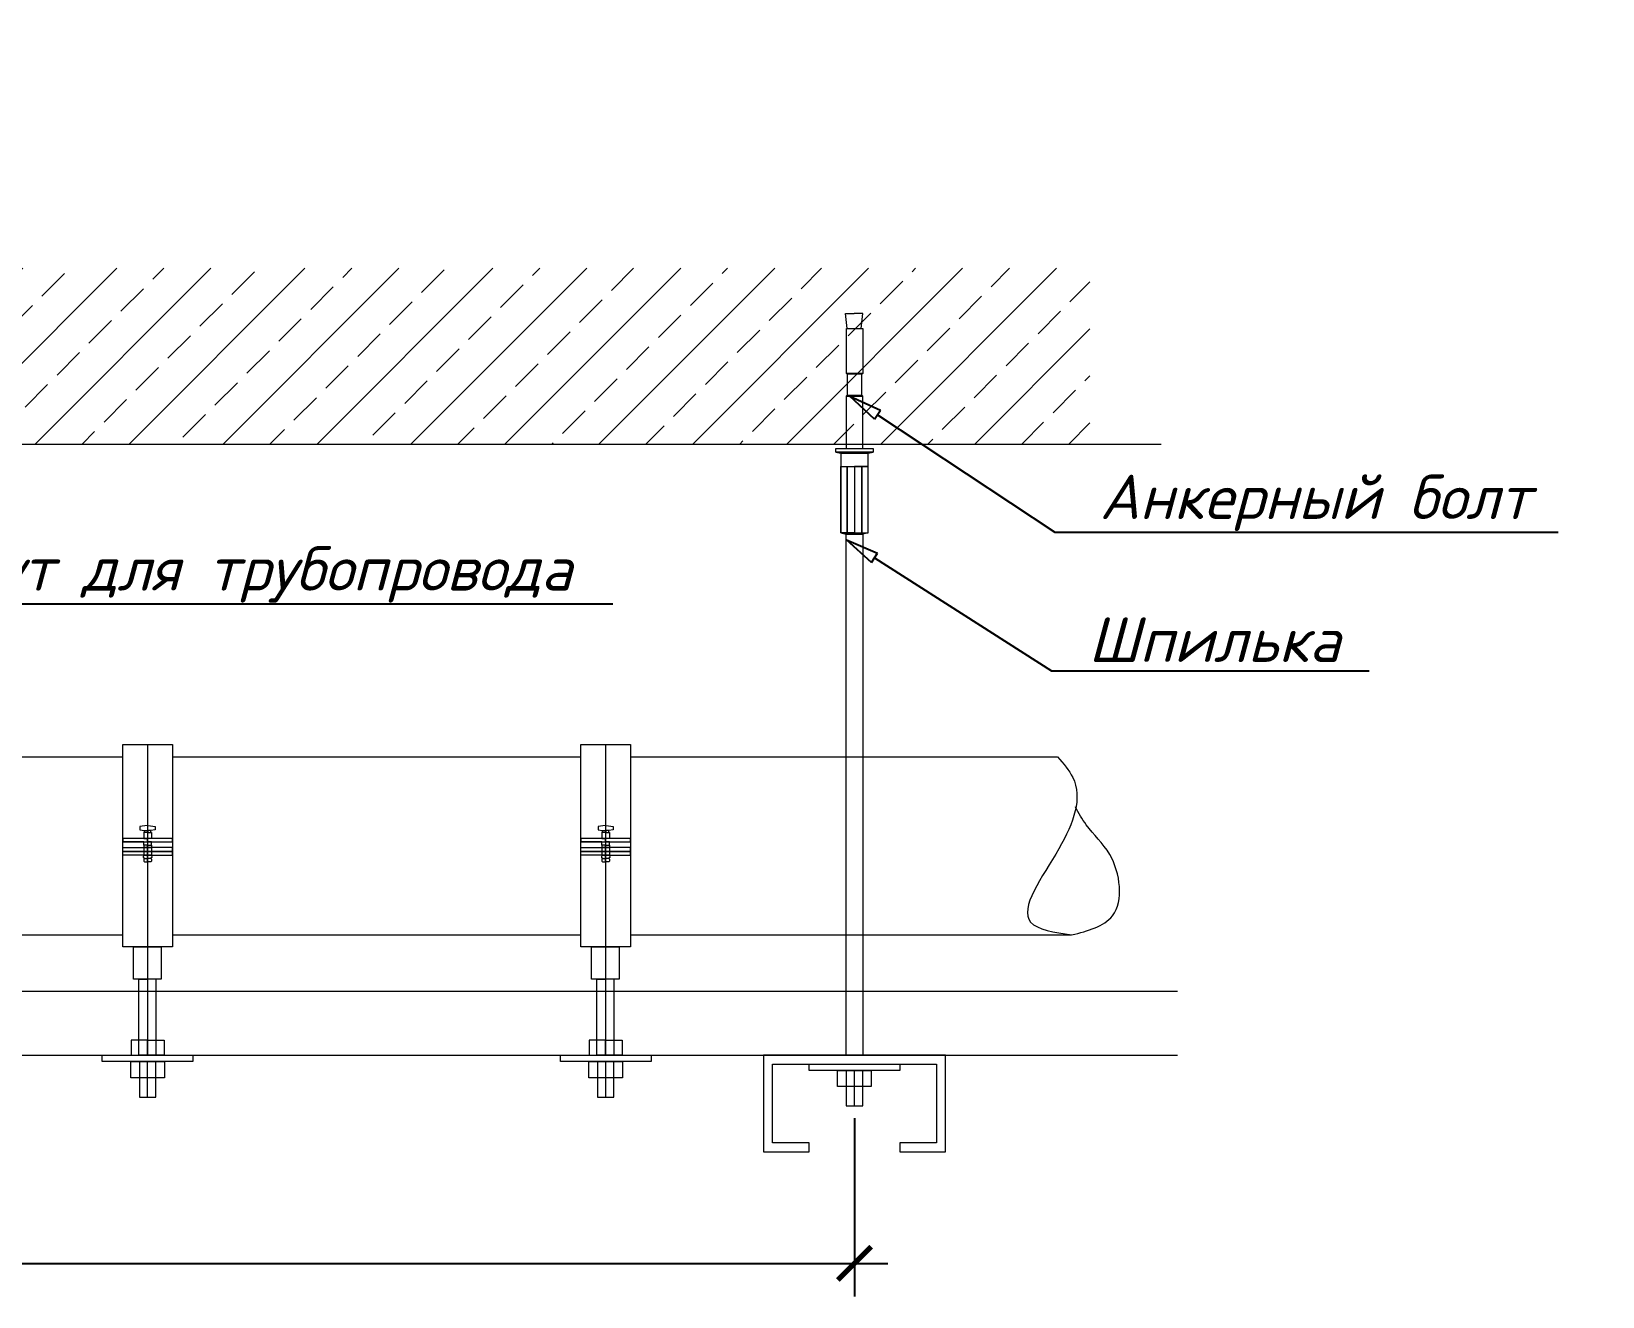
# Model space of a CAD drawing. Header units: millimetres. Extents: x -3689 to 3021565, y -698052 to -604547.
# Drawn here: x 2729574 to 2736668, y -695867 to -690155 of the extents above; entities that cross this region are included whole.
import ezdxf
from ezdxf import colors
from ezdxf.entities.mleader import LeaderData, LeaderLine
from ezdxf.math import Vec2, Vec3

# ---------------------------------------------------------------- set-up
doc = ezdxf.new("R2010")
doc.units = ezdxf.units.MM
doc.header["$PDMODE"] = 35
doc.layers.get('0').update_dxf_attribs({"lineweight": 0})
doc.layers.get('Defpoints').update_dxf_attribs({"color": 4})
doc.layers.add('ВК-текст К1', color=7, linetype='Continuous', lineweight=25)
doc.layers.add('Размеры', color=82, linetype='Continuous', lineweight=9)
doc.styles.add('SPDS', font='isocpeui.ttf')
doc.dimstyles.new('м 100', dxfattribs={"dimscale": 100, "dimtxt": 2, "dimasz": 1.5, "dimexe": 1.5, "dimexo": 0.625, "dimtad": 1, "dimdec": 0, "dimrnd": 5, "dimtxsty": 'SPDS', "dimblk": 'ARCHTICK', "dimcen": 2.5, "dimdle": 1.5, "dimclrd": 256, "dimclre": 256, "dimclrt": 256, "dimadec": 0, "dimazin": 0, "dimtfac": 1, "dimtdec": 0, "dimtmove": 1, "dimatfit": 3, "dimldrblk": 'OPEN30', "dimfxl": 1, "dimarcsym": 0})

# ---------------------------------------------------------------- blocks, each defined once
blk = doc.blocks.new('_ClosedBlank')
at = {"color": 0, "linetype": 'ByBlock', "lineweight": -2}
for p, q in [((-1, 0.167), (0, 0)), ((-1, 0.167), (-1, -0.167)), ((0, 0), (-1, -0.167))]:
    blk.add_line(p, q, dxfattribs=at)
blk = doc.blocks.new('_ARCHTICK')
at = {"color": 0, "linetype": 'ByBlock', "const_width": 0.15}
blk.add_lwpolyline([(-0.5, -0.5), (0.5, 0.5)], dxfattribs=at)
blk = doc.blocks.new('*D519')
at = {"layer": 'Defpoints', "color": 0, "transparency": 16777216}
for p in [(2725129.5, -695006.4), (2733289.8, -694999), (2733289.8, -695717.2)]:
    blk.add_point(p, dxfattribs=at)
at = {"layer": 'Размеры', "lineweight": -2, "transparency": 16777216}
for p, q in [((2725129.5, -695068.9), (2725129.5, -695867.2)), ((2733289.8, -695061.5), (2733289.8, -695867.2)), ((2724979.5, -695717.2), (2733439.8, -695717.2))]:
    blk.add_line(p, q, dxfattribs=at)
at = {"layer": 'Размеры', "lineweight": -2, "transparency": 16777216, "xscale": 150, "yscale": 150, "zscale": 150, "rotation": 180}
blk.add_blockref('_ARCHTICK', (2725129.5, -695717.2), dxfattribs=at)
at = {"layer": 'Размеры', "lineweight": -2, "transparency": 16777216, "xscale": 150, "yscale": 150, "zscale": 150}
blk.add_blockref('_ARCHTICK', (2733289.8, -695717.2), dxfattribs=at)
at = {"layer": 'Размеры', "transparency": 16777216, "insert": (2729209.7, -695554.7), "char_height": 200, "attachment_point": 5, "style": 'SPDS'}
blk.add_mtext('1500', dxfattribs=at)
blk = doc.blocks.new('_OPEN30')
at = {"color": 0, "linetype": 'ByBlock'}
for p, q in [((-1, 0.268), (0, 0)), ((0, 0), (-1, -0.268)), ((0, 0), (-1, 0))]:
    blk.add_line(p, q, dxfattribs=at)
blk = doc.blocks.new('_None')

msp = doc.modelspace()

# ---------------------------------------------------------------- hatches: boundary and pattern name
h = msp.add_hatch()
h.set_pattern_fill('JIS_STN_2.5', color=256, scale=120)
h.set_pattern_definition([(45, (2634128.07, -390369.5), (-212.13203, 212.13203), []), (45, (2634339.87, -390369.5), (-212.13203, 212.13203), [144, -60])])
h.paths.add_polyline_path([(2724432.1628, -691224.7703), (2734352.9409, -691224.7703), (2734352.9409, -692018.3653), (2724432.1628, -692018.3653)])

# ---------------------------------------------------------------- linework, layer by layer
for p, q in [((2724314.1671, -692018.3653), (2734674.7929, -692018.3653)), ((2732278.3111, -693430.8533), (2734207.2221, -693430.8534)), ((2728141.9807, -694234.2335), (2729986.2693, -694234.2337)), ((2730210.1466, -694234.2337), (2732054.4353, -694234.2338)), ((2732278.3126, -694234.2338), (2734270.3531, -694234.234)), ((2724140.1112, -694487.5955), (2734749.036, -694487.5955)), ((2724140.1112, -694777.8066), (2734749.036, -694777.8066)), ((2730098.3908, -694966.4186), (2730098.245, -694806.2766)), ((2732166.5567, -694966.4147), (2732166.411, -694806.2727)), ((2733289.852, -695006.4186), (2733289.7062, -694846.2766))]:
    msp.add_line(p, q)
for points in [[(2733256.1238, -691496.6446), (2733249.0068, -691429.0296), (2733288.1518, -691429.0296)], [(2733320.1798, -691496.6451), (2733327.2978, -691429.0302), (2733288.1528, -691429.0296)], [(2733256.1238, -691703.0506), (2733253.7123, -691699.4916), (2733327.2978, -691699.4916), (2733323.7398, -691703.0506), (2733256.1238, -691703.0506)], [(2733252.5648, -691802.6946), (2733327.2978, -691802.6946), (2733323.7398, -691799.1366), (2733256.1238, -691799.1366), (2733252.5648, -691802.6946)], [(2733206.3018, -692055.3636), (2733227.6538, -692058.9226), (2733352.2088, -692058.9226), (2733373.5618, -692055.3636), (2733206.3018, -692055.3636)], [(2733227.6538, -692418.3536), (2733252.5648, -692425.4706), (2733288.1518, -692425.4706)], [(2733352.2088, -692418.3536), (2733327.2978, -692425.4706), (2733291.7108, -692425.4706)], [(2733085.3048, -695213.3819), (2733085.3048, -695173.3819), (2732919.252, -695173.3819), (2732919.252, -694817.8066), (2733660.4424, -694817.8066), (2733660.4424, -695173.3819), (2733494.3896, -695173.3819), (2733494.3896, -695213.3819), (2733700.4424, -695213.3819), (2733700.4424, -694777.8066), (2732879.252, -694777.8066), (2732879.252, -695213.3819), (2733085.3048, -695213.3819)]]:
    msp.add_lwpolyline(points)
for points in [[(2733327.2978, -691699.4916), (2733253.7123, -691699.4916), (2733253.7123, -691496.6446), (2733327.2978, -691496.6446)], [(2733256.1238, -691799.1366), (2733323.7398, -691799.1366), (2733323.7398, -691703.0506), (2733256.1238, -691703.0506)], [(2733252.5648, -692037.5706), (2733327.2978, -692037.5706), (2733327.2978, -691802.6946), (2733252.5648, -691802.6946)], [(2733373.5618, -692055.3636), (2733206.3018, -692055.3636), (2733206.3018, -692037.5706), (2733373.5618, -692037.5706)], [(2733227.6538, -692418.3536), (2733352.2088, -692418.3536), (2733352.2088, -692058.9226), (2733227.6538, -692058.9226)], [(2733227.6538, -692119.4206), (2733352.2088, -692119.4206), (2733352.2088, -692058.9226), (2733227.6538, -692058.9226)], [(2733227.6538, -692119.4206), (2733256.1238, -692119.4206), (2733256.1238, -692418.3536), (2733227.6538, -692418.3536)], [(2733256.1238, -692119.4206), (2733289.9313, -692119.4206), (2733289.9313, -692418.3536), (2733256.1238, -692418.3536)], [(2733323.7388, -692119.4206), (2733289.9313, -692119.4206), (2733289.9313, -692418.3536), (2733323.7388, -692418.3536)], [(2733352.2088, -692119.4206), (2733323.7388, -692119.4206), (2733323.7388, -692418.3536), (2733352.2088, -692418.3536)], [(2733252.5648, -692425.4706), (2733327.1927, -692425.4706), (2733327.1611, -694777.8066), (2733252.5332, -694777.8066)], [(2730034.1511, -694288.1205), (2730158.7071, -694288.1205), (2730158.7071, -694434.0285), (2730034.1511, -694434.0285)], [(2732102.317, -694288.1166), (2732226.873, -694288.1166), (2732226.873, -694434.0246), (2732102.317, -694434.0246)], [(2730059.0621, -694434.0285), (2730098.2083, -694434.0285), (2730098.2081, -694777.8066), (2730059.0621, -694777.8066)], [(2730137.3541, -694434.0285), (2730098.2083, -694434.0285), (2730098.2081, -694777.8066), (2730137.3541, -694777.8066)], [(2732127.228, -694434.0246), (2732166.3743, -694434.0246), (2732166.374, -694777.8027), (2732127.228, -694777.8027)], [(2732205.52, -694434.0246), (2732166.3743, -694434.0246), (2732166.374, -694777.8027), (2732205.52, -694777.8027)], [(2730098.0301, -694710.1916), (2730023.4751, -694710.1916), (2730023.4751, -694777.8066), (2730098.0301, -694777.8066)], [(2730098.386, -694710.1916), (2730172.9411, -694710.1916), (2730172.9411, -694777.8066), (2730098.386, -694777.8066)], [(2732166.1961, -694710.1877), (2732091.641, -694710.1877), (2732091.641, -694777.8027), (2732166.1961, -694777.8027)], [(2732166.5519, -694710.1877), (2732241.107, -694710.1877), (2732241.107, -694777.8027), (2732166.5519, -694777.8027)], [(2729893.7595, -694777.8066), (2730303.0125, -694777.8066), (2730303.0125, -694806.2766), (2729893.7595, -694806.2766)], [(2731961.9254, -694777.8027), (2732371.1784, -694777.8027), (2732371.1784, -694806.2727), (2731961.9254, -694806.2727)], [(2730022.1421, -694806.2766), (2730174.3479, -694806.2766), (2730174.3479, -694879.1696), (2730022.1421, -694879.1696)], [(2730061.0195, -694966.4186), (2730135.7621, -694966.4186), (2730135.7621, -694806.2766), (2730061.0195, -694806.2766)], [(2732090.308, -694806.2727), (2732242.5139, -694806.2727), (2732242.5139, -694879.1657), (2732090.308, -694879.1657)], [(2732129.1854, -694966.4147), (2732203.9281, -694966.4147), (2732203.9281, -694806.2727), (2732129.1854, -694806.2727)], [(2733085.2207, -694817.8066), (2733494.4737, -694817.8066), (2733494.4737, -694846.2766), (2733085.2207, -694846.2766)], [(2733213.6033, -694846.2766), (2733365.8091, -694846.2766), (2733365.8091, -694919.1696), (2733213.6033, -694919.1696)], [(2733252.4807, -695006.4186), (2733327.2233, -695006.4186), (2733327.2233, -694846.2766), (2733252.4807, -694846.2766)]]:
    msp.add_lwpolyline(points, close=True)
for points in [[(2734207.2221, -693430.8534), (2734275.1453, -693523.2702), (2734212.4353, -693845.7111), (2734085.1099, -694176.3659), (2734270.3531, -694234.234)], [(2734270.3531, -694234.234), (2734454.5792, -694147.9542), (2734442.3591, -693871.15), (2734335.9217, -693736.7984), (2734287.2542, -693656.078)]]:
    msp.add_spline(points, degree=3)

# ---------------------------------------------------------------- dimensions: what is measured, and where the dimension line sits
at = {"layer": 'Размеры'}
dim = msp.add_linear_dim(base=(2733289.8452, -695717.1545), p1=(2725129.4805, -695006.4186), p2=(2733289.8452, -694998.99), text='1500', dimstyle='м 100', dxfattribs=at)
dim.commit()
dim.dimension.update_dxf_attribs({"geometry": '*D519', "text_midpoint": (2729209.6629, -695554.6545)})

# ---------------------------------------------------------------- leaders
ml = msp.add_multileader_mtext('Standard')
ml.set_content('\\A1;\\pxt7;П-образный оцинк. перфорированный профиль\\Pt=1.5 мм', color=256, style='SPDS')
ml.set_leader_properties(color=256, linetype='ByLayer', lineweight=-1)
ml.build(insert=Vec2(0, 0))
ml.multileader.update_dxf_attribs({"text_left_attachment_type": 6, "text_right_attachment_type": 6, "dogleg_length": 50, "arrow_head_size": 125, "scale": 50})
ctx = ml.context
ctx.base_point, ctx.scale, ctx.char_height, ctx.arrow_head_size, ctx.landing_gap_size, ctx.plane_origin = Vec3(2845959.9505, -690275.8846), 50, 100, 125, 1, Vec3(2847795.3876, -685958.5988)
ctx.left_attachment, ctx.right_attachment, ctx.text_align_type = 6, 6, 2
notes = []
notes.append((ctx, [(1, (1, 1, 0), (2847714.602, -690275.8846), (-1, 0), 50, [(1, [(2848430.8595, -690807.4111)], 0, [])])]))
ctx.mtext.insert, ctx.mtext.width, ctx.mtext.defined_height, ctx.mtext.alignment, ctx.mtext.flow_direction = Vec3(2847663.602, -690155.8846), 2360.20744, 738.4865, 3, 5
ml = msp.add_multileader_mtext('Standard')
ml.set_content('\\A1;\\pxt7;П-образный оцинк. перфорированный профиль\\Pt=1.5 мм', color=256, style='SPDS')
ml.set_leader_properties(color=256, linetype='ByLayer', lineweight=-1)
ml.build(insert=Vec2(0, 0))
ml.multileader.update_dxf_attribs({"text_left_attachment_type": 6, "text_right_attachment_type": 6, "dogleg_length": 50, "arrow_head_size": 125, "scale": 50})
ctx = ml.context
ctx.base_point, ctx.scale, ctx.char_height, ctx.arrow_head_size, ctx.landing_gap_size, ctx.plane_origin = Vec3(2827171.7315, -690428.9785), 50, 100, 125, 1, Vec3(2828642.2174, -685958.5988)
ctx.left_attachment, ctx.right_attachment, ctx.text_align_type = 6, 6, 2
notes.append((ctx, [(1, (1, 1, 0), (2828926.383, -690428.9785), (-1, 0), 50, [(1, [(2829277.6893, -690807.4111)], 0, [])])]))
ctx.mtext.insert, ctx.mtext.width, ctx.mtext.defined_height, ctx.mtext.alignment, ctx.mtext.flow_direction = Vec3(2828875.383, -690308.9785), 2360.20744, 738.4865, 3, 5
ml = msp.add_multileader_mtext('Standard')
ml.set_content('\\A1;\\pxt7;Саморез для газобетона с дюбелем\\Pшаг 0,3...0,5 м', color=256, style='SPDS')
ml.set_leader_properties(color=256, linetype='ByLayer', lineweight=-1)
ml.build(insert=Vec2(0, 0))
ml.multileader.update_dxf_attribs({"text_left_attachment_type": 6, "text_right_attachment_type": 6, "dogleg_length": 50, "arrow_head_size": 125, "scale": 50})
ctx = ml.context
ctx.base_point, ctx.scale, ctx.char_height, ctx.arrow_head_size, ctx.landing_gap_size, ctx.plane_origin = Vec3(2775112.6593, -690501.1478), 50, 100, 125, 1, Vec3(2775390.0697, -685704.1748)
ctx.left_attachment, ctx.right_attachment, ctx.text_align_type = 6, 6, 2
notes.append((ctx, [(1, (1, 1, 0), (2776904.9624, -690501.1478), (-1, 0), 50, [(1, [(2776703.974, -691390.7262), (2779693.3983, -691344.1887)], 0, [])])]))
ctx.mtext.insert, ctx.mtext.width, ctx.mtext.defined_height, ctx.mtext.alignment, ctx.mtext.flow_direction = Vec3(2776853.9624, -690381.1478), 1977.214218, 738.4865, 3, 5
ml = msp.add_multileader_mtext('Standard')
ml.set_content('\\A1;\\pxt7;Болт М8', color=256, style='SPDS')
ml.set_leader_properties(color=256, linetype='ByLayer', lineweight=-1)
ml.build(insert=Vec2(0, 0))
ml.multileader.update_dxf_attribs({"text_left_attachment_type": 6, "text_right_attachment_type": 6, "dogleg_length": 50, "arrow_head_size": 125, "scale": 50})
ctx = ml.context
ctx.base_point, ctx.scale, ctx.char_height, ctx.arrow_head_size, ctx.landing_gap_size, ctx.plane_origin = Vec3(2780436.3646, -690762.6562), 50, 100, 125, 1, Vec3(2784415.4034, -686141.4166)
ctx.left_attachment, ctx.right_attachment, ctx.text_align_type = 6, 6, 2
notes.append((ctx, [(1, (1, 1, 0), (2781050.9404, -690762.6562), (-1, 0), 50, [(0, [(2781393.8736, -691061.023)], 0, [])])]))
ctx.mtext.insert, ctx.mtext.width, ctx.mtext.defined_height, ctx.mtext.alignment, ctx.mtext.flow_direction = Vec3(2780999.9404, -690642.6562), 1977.214218, 738.4865, 3, 5
ml = msp.add_multileader_mtext('Standard')
ml.set_content('\\A1;\\pxt7;Болт М8{\\L\\PШайба М8 х2\\PГайка М8}', color=256, style='SPDS')
ml.set_leader_properties(color=256, linetype='ByLayer', lineweight=-1)
ml.set_arrow_properties(name='NONE')
ml.build(insert=Vec2(0, 0))
ml.multileader.update_dxf_attribs({"text_left_attachment_type": 8, "text_right_attachment_type": 6, "dogleg_length": 50, "arrow_head_size": 125, "scale": 50})
ctx = ml.context
ctx.base_point, ctx.scale, ctx.char_height, ctx.arrow_head_size, ctx.landing_gap_size, ctx.plane_origin = Vec3(2798450.2031, -690944.9282), 50, 100, 125, 1, Vec3(2800427.043, -686419.6858)
ctx.left_attachment, ctx.right_attachment, ctx.text_align_type = 8, 6, 2
notes.append((ctx, [(1, (1, 1, 0), (2799371.597, -690944.9282), (-1, 0), 50, [(1, [(2799987.2305, -690944.9093)], 0, [])])]))
ctx.mtext.insert, ctx.mtext.width, ctx.mtext.defined_height, ctx.mtext.alignment, ctx.mtext.flow_direction = Vec3(2799320.597, -690824.9282), 2360.20744, 738.4865, 3, 5
ml = msp.add_multileader_mtext('Standard')
ml.set_content('\\A1;\\pxt7;Болт М8{\\L\\PШайба М8 х2\\PГайка М8}', color=256, style='SPDS')
ml.set_leader_properties(color=256, linetype='ByLayer', lineweight=-1)
ml.set_arrow_properties(name='NONE')
ml.build(insert=Vec2(0, 0))
ml.multileader.update_dxf_attribs({"text_left_attachment_type": 8, "text_right_attachment_type": 6, "dogleg_length": 50, "arrow_head_size": 125, "scale": 50})
ctx = ml.context
ctx.base_point, ctx.scale, ctx.char_height, ctx.arrow_head_size, ctx.landing_gap_size, ctx.plane_origin = Vec3(2823490.0734, -690944.9282), 50, 100, 125, 1, Vec3(2825466.9133, -686419.6858)
ctx.left_attachment, ctx.right_attachment, ctx.text_align_type = 8, 6, 2
notes.append((ctx, [(1, (1, 1, 0), (2824411.4673, -690944.9282), (-1, 0), 50, [(1, [(2825027.1008, -690944.9093)], 0, [])])]))
ctx.mtext.insert, ctx.mtext.width, ctx.mtext.defined_height, ctx.mtext.alignment, ctx.mtext.flow_direction = Vec3(2824360.4673, -690824.9282), 2360.20744, 738.4865, 3, 5
ml = msp.add_multileader_mtext('Standard')
ml.set_content('\\A1;\\pxt7;Болт М8{\\L\\PШайба М8 х2\\PГайка М8}', color=256, style='SPDS')
ml.set_leader_properties(color=256, linetype='ByLayer', lineweight=-1)
ml.set_arrow_properties(name='NONE')
ml.build(insert=Vec2(0, 0))
ml.multileader.update_dxf_attribs({"text_left_attachment_type": 8, "text_right_attachment_type": 6, "dogleg_length": 50, "arrow_head_size": 125, "scale": 50})
ctx = ml.context
ctx.base_point, ctx.scale, ctx.char_height, ctx.arrow_head_size, ctx.landing_gap_size, ctx.plane_origin = Vec3(2842643.2436, -691024.9282), 50, 100, 125, 1, Vec3(2844620.0835, -686499.6858)
ctx.left_attachment, ctx.right_attachment, ctx.text_align_type = 8, 6, 2
notes.append((ctx, [(1, (1, 1, 0), (2843564.6375, -691024.9282), (-1, 0), 50, [(1, [(2844180.271, -691024.9093)], 0, [])])]))
ctx.mtext.insert, ctx.mtext.width, ctx.mtext.defined_height, ctx.mtext.alignment, ctx.mtext.flow_direction = Vec3(2843513.6375, -690904.9282), 2360.20744, 738.4865, 3, 5
at = {"layer": 'ВК-текст К1'}
ml = msp.add_multileader_mtext('Standard', dxfattribs=at)
ml.set_content('Хомут для трубопровода', color=256, style='SPDS')
ml.set_leader_properties(color=256, linetype='ByLayer', lineweight=-1)
ml.set_arrow_properties(name='CLOSEDBLANK')
ml.build(insert=Vec2(0, 0))
ml.multileader.update_dxf_attribs({"text_left_attachment_type": 6, "text_right_attachment_type": 6, "dogleg_length": 150, "arrow_head_size": 150})
ctx = ml.context
ctx.base_point, ctx.char_height, ctx.arrow_head_size, ctx.landing_gap_size, ctx.plane_origin = Vec3(2728794.8548, -692739.7072), 200, 150, 50, Vec3(2711531.0377, -694745.4311)
ctx.left_attachment, ctx.right_attachment, ctx.text_align_type = 6, 6, 1
notes.append((ctx, [(0, (1, 1, 0), (2728644.8548, -692739.7072), (1, 0), 150, [(0, [(2728030.0417, -694069.7399)], 0, [])])]))
ctx.mtext.insert, ctx.mtext.rotation, ctx.mtext.alignment, ctx.mtext.line_spacing_factor, ctx.mtext.line_spacing_style, ctx.mtext.flow_direction = Vec3(2730487.1275, -692479.7072), 6.283185307, 2, 0.8, 2, 5
ctx.mtext.has_bg_fill, ctx.mtext.bg_color, ctx.mtext.bg_scale_factor, ctx.mtext.bg_transparency, ctx.mtext.use_window_bg_color = 1, -1027028792, 1.5, 0, 1
for ctx, leaders in notes:
    for number, flags, end, landing, length, lines in leaders:
        leader = LeaderData()
        leader.index, (leader.has_last_leader_line, leader.has_dogleg_vector, leader.attachment_direction) = number, flags
        leader.last_leader_point, leader.dogleg_vector, leader.dogleg_length = Vec3(end), Vec3(landing), length
        for number, points, colour, breaks in lines:
            line = LeaderLine()
            line.index, line.vertices, line.color, line.breaks = number, Vec3.list(points), colors.encode_raw_color(colour), breaks
            leader.lines.append(line)
        ctx.leaders.append(leader)

# ---------------------------------------------------------------- next in the draw order: linework, layer by layer
for p, q in [((2728141.9791, -693430.853), (2729986.2678, -693430.8531)), ((2730098.2063, -693374.8034), (2730098.2084, -694479.6871)), ((2730210.1451, -693430.8531), (2732054.4337, -693430.8533)), ((2732166.3723, -693374.7995), (2732166.3744, -694479.6832)), ((2730081.2552, -693799.2629), (2729986.2685, -693799.2629)), ((2730081.2552, -693814.8106), (2729986.2685, -693814.8106)), ((2732149.4211, -693799.259), (2732054.4345, -693799.259)), ((2732149.4211, -693814.8067), (2732054.4345, -693814.8067))]:
    msp.add_line(p, q)
for points in [[(2729986.2677, -693374.8034), (2730210.145, -693374.8034), (2730210.1467, -694288.1205), (2729986.2694, -694288.1205)], [(2732054.4336, -693374.7995), (2732278.311, -693374.7995), (2732278.3127, -694288.1166), (2732054.4354, -694288.1166)], [(2729986.2685, -693814.8106), (2730098.2072, -693814.8106), (2730098.2072, -693799.2629), (2729986.2685, -693799.2629)], [(2730081.2552, -693857.1599), (2729986.2685, -693857.1599), (2729986.2685, -693839.7222), (2730081.2552, -693839.7222)], [(2729986.2685, -693857.1599), (2730081.2552, -693857.1599), (2730081.2552, -693874.5973), (2729986.2685, -693874.5973)], [(2730098.2072, -693829.7577), (2730081.2552, -693829.7577), (2730081.2552, -693839.7222), (2730098.2072, -693839.7222)], [(2730098.2072, -693839.7222), (2730081.2552, -693839.7222), (2730081.2552, -693857.1599), (2730098.2072, -693857.1599)], [(2730098.2072, -693857.1599), (2730081.2552, -693857.1599), (2730081.2552, -693874.5976), (2730098.2072, -693874.5973)], [(2730098.2072, -693814.8106), (2730210.1459, -693814.8106), (2730210.1459, -693799.2629), (2730098.2072, -693799.2629)], [(2730098.2072, -693829.7577), (2730115.1592, -693829.7577), (2730115.1592, -693839.7222), (2730098.2072, -693839.7222)], [(2730098.2072, -693839.7222), (2730115.1592, -693839.7222), (2730115.1592, -693857.1599), (2730098.2072, -693857.1599)], [(2730098.2072, -693857.1599), (2730115.1592, -693857.1599), (2730115.1592, -693874.5976), (2730098.2072, -693874.5973)], [(2730115.1592, -693857.1599), (2730210.1459, -693857.1599), (2730210.1459, -693839.7222), (2730115.1592, -693839.7222)], [(2730210.1459, -693857.1599), (2730115.1592, -693857.1599), (2730115.1592, -693874.5973), (2730210.1459, -693874.5973)], [(2732054.4345, -693814.8067), (2732166.3732, -693814.8067), (2732166.3732, -693799.259), (2732054.4345, -693799.259)], [(2732149.4211, -693857.156), (2732054.4345, -693857.156), (2732054.4345, -693839.7183), (2732149.4211, -693839.7183)], [(2732054.4345, -693857.156), (2732149.4211, -693857.156), (2732149.4211, -693874.5934), (2732054.4345, -693874.5934)], [(2732166.3732, -693829.7538), (2732149.4211, -693829.7538), (2732149.4211, -693839.7183), (2732166.3732, -693839.7183)], [(2732166.3732, -693839.7183), (2732149.4211, -693839.7183), (2732149.4211, -693857.156), (2732166.3732, -693857.156)], [(2732166.3732, -693857.156), (2732149.4211, -693857.156), (2732149.4211, -693874.5937), (2732166.3732, -693874.5934)], [(2732166.3732, -693814.8067), (2732278.3118, -693814.8067), (2732278.3118, -693799.259), (2732166.3732, -693799.259)], [(2732166.3732, -693829.7538), (2732183.3252, -693829.7538), (2732183.3252, -693839.7183), (2732166.3732, -693839.7183)], [(2732166.3732, -693839.7183), (2732183.3252, -693839.7183), (2732183.3252, -693857.156), (2732166.3732, -693857.156)], [(2732166.3732, -693857.156), (2732183.3252, -693857.156), (2732183.3252, -693874.5937), (2732166.3732, -693874.5934)], [(2732183.3252, -693857.156), (2732278.3118, -693857.156), (2732278.3118, -693839.7183), (2732183.3252, -693839.7183)], [(2732278.3118, -693857.156), (2732183.3252, -693857.156), (2732183.3252, -693874.5934), (2732278.3118, -693874.5934)]]:
    msp.add_lwpolyline(points, close=True)
for points in [[(2730096.2023, -693740.0779), (2730063.8175, -693745.0598), (2730063.8175, -693760.0069), (2730083.7465, -693762.4975), (2730097.819, -693762.4975), (2730097.819, -693772.462), (2730081.2552, -693772.462), (2730083.7465, -693769.9707), (2730083.7465, -693762.4975)], [(2730081.2552, -693772.462), (2730081.2552, -693799.2629), (2730098.2072, -693799.2629), (2730098.2072, -693814.8106), (2730098.2072, -693829.7577), (2730081.2552, -693829.7577), (2730081.2552, -693814.8106), (2730098.2072, -693814.8106)], [(2730115.1592, -693772.462), (2730115.1592, -693799.2629), (2730098.2072, -693799.2629), (2730098.2072, -693814.8106), (2730098.2072, -693829.7577), (2730115.1592, -693829.7577), (2730115.1592, -693814.8106), (2730098.2072, -693814.8106)], [(2730100.2121, -693740.0779), (2730132.5969, -693745.0598), (2730132.5969, -693760.0069), (2730112.6679, -693762.4975), (2730098.5954, -693762.4975), (2730098.5954, -693772.462), (2730115.1592, -693772.462), (2730112.6679, -693769.9707), (2730112.6679, -693762.4975)], [(2732164.3682, -693740.074), (2732131.9834, -693745.0559), (2732131.9834, -693760.003), (2732151.9124, -693762.4936), (2732165.985, -693762.4936), (2732165.985, -693772.4581), (2732149.4211, -693772.4581), (2732151.9124, -693769.9668), (2732151.9124, -693762.4936)], [(2732149.4211, -693772.4581), (2732149.4211, -693799.259), (2732166.3732, -693799.259), (2732166.3732, -693814.8067), (2732166.3732, -693829.7538), (2732149.4211, -693829.7538), (2732149.4211, -693814.8067), (2732166.3732, -693814.8067)], [(2732183.3252, -693772.4581), (2732183.3252, -693799.259), (2732166.3732, -693799.259), (2732166.3732, -693814.8067), (2732166.3732, -693829.7538), (2732183.3252, -693829.7538), (2732183.3252, -693814.8067), (2732166.3732, -693814.8067)], [(2732168.3781, -693740.074), (2732200.7629, -693745.0559), (2732200.7629, -693760.003), (2732180.8339, -693762.4936), (2732166.7614, -693762.4936), (2732166.7614, -693772.4581), (2732183.3252, -693772.4581), (2732180.8339, -693769.9668), (2732180.8339, -693762.4936)], [(2730081.2552, -693874.5973), (2730081.2552, -693877.0882), (2730078.7642, -693879.5792), (2730078.7646, -693884.5621), (2730081.2552, -693887.0527), (2730083.7465, -693887.0527), (2730083.7465, -693889.544), (2730098.6929, -693889.544), (2730098.6929, -693874.5976), (2730081.2552, -693874.5973)], [(2730083.7465, -693889.544), (2730081.2552, -693892.0353), (2730081.2552, -693901.9998), (2730083.7465, -693904.4904), (2730098.6929, -693904.4904), (2730098.6929, -693889.544)], [(2730115.1592, -693874.5973), (2730115.1592, -693877.0882), (2730117.6502, -693879.5792), (2730117.6498, -693884.5621), (2730115.1592, -693887.0527), (2730112.6679, -693887.0527), (2730112.6679, -693889.544), (2730097.7215, -693889.544), (2730097.7215, -693874.5976), (2730115.1592, -693874.5973)], [(2730112.6679, -693889.544), (2730115.1592, -693892.0353), (2730115.1592, -693901.9998), (2730112.6679, -693904.4904), (2730097.7215, -693904.4904), (2730097.7215, -693889.544)], [(2732149.4211, -693874.5934), (2732149.4211, -693877.0843), (2732146.9302, -693879.5753), (2732146.9305, -693884.5582), (2732149.4211, -693887.0488), (2732151.9124, -693887.0488), (2732151.9124, -693889.5401), (2732166.8588, -693889.5401), (2732166.8588, -693874.5937), (2732149.4211, -693874.5934)], [(2732151.9124, -693889.5401), (2732149.4211, -693892.0314), (2732149.4211, -693901.9959), (2732151.9124, -693904.4865), (2732166.8588, -693904.4865), (2732166.8588, -693889.5401)], [(2732183.3252, -693874.5934), (2732183.3252, -693877.0843), (2732185.8162, -693879.5753), (2732185.8158, -693884.5582), (2732183.3252, -693887.0488), (2732180.8339, -693887.0488), (2732180.8339, -693889.5401), (2732165.8875, -693889.5401), (2732165.8875, -693874.5937), (2732183.3252, -693874.5934)], [(2732180.8339, -693889.5401), (2732183.3252, -693892.0314), (2732183.3252, -693901.9959), (2732180.8339, -693904.4865), (2732165.8875, -693904.4865), (2732165.8875, -693889.5401)]]:
    msp.add_lwpolyline(points)

# ---------------------------------------------------------------- next in the draw order: leaders
ml = msp.add_multileader_mtext('Standard', dxfattribs=at)
ml.set_content('Анкерный болт', color=256, style='SPDS')
ml.set_leader_properties(color=256, linetype='ByLayer', lineweight=-1)
ml.set_arrow_properties(name='CLOSEDBLANK')
ml.build(insert=Vec2(0, 0))
ml.multileader.update_dxf_attribs({"text_left_attachment_type": 6, "text_right_attachment_type": 6, "dogleg_length": 150, "arrow_head_size": 150})
ctx = ml.context
ctx.base_point, ctx.char_height, ctx.arrow_head_size, ctx.landing_gap_size, ctx.plane_origin = Vec3(2734344.0655, -692416.4081), 200, 150, 50, Vec3(2716999.2103, -690303.4278)
ctx.left_attachment, ctx.right_attachment, ctx.text_align_type = 6, 6, 1
notes = []
notes.append((ctx, [(0, (1, 1, 0), (2734194.0655, -692416.4081), (1, 0), 150, [(0, [(2733268.5793, -691802.6946)], 0, [])])]))
ctx.mtext.insert, ctx.mtext.rotation, ctx.mtext.alignment, ctx.mtext.line_spacing_factor, ctx.mtext.line_spacing_style, ctx.mtext.flow_direction = Vec3(2735369.5201, -692156.4081), 6.283185307, 2, 0.8, 2, 5
ctx.mtext.has_bg_fill, ctx.mtext.bg_color, ctx.mtext.bg_scale_factor, ctx.mtext.bg_transparency, ctx.mtext.use_window_bg_color = 1, -1027028792, 1.5, 0, 1
for ctx, leaders in notes:
    for number, flags, end, landing, length, lines in leaders:
        leader = LeaderData()
        leader.index, (leader.has_last_leader_line, leader.has_dogleg_vector, leader.attachment_direction) = number, flags
        leader.last_leader_point, leader.dogleg_vector, leader.dogleg_length = Vec3(end), Vec3(landing), length
        for number, points, colour, breaks in lines:
            line = LeaderLine()
            line.index, line.vertices, line.color, line.breaks = number, Vec3.list(points), colors.encode_raw_color(colour), breaks
            leader.lines.append(line)
        ctx.leaders.append(leader)

# ---------------------------------------------------------------- next in the draw order: leaders
ml = msp.add_multileader_mtext('Standard')
ml.set_content('\\A1;\\pxt7;Шайба М8', color=256, style='SPDS')
ml.set_leader_properties(color=256, linetype='ByLayer', lineweight=-1)
ml.build(insert=Vec2(0, 0))
ml.multileader.update_dxf_attribs({"text_left_attachment_type": 6, "text_right_attachment_type": 6, "dogleg_length": 50, "arrow_head_size": 125, "scale": 50})
ctx = ml.context
ctx.base_point, ctx.scale, ctx.char_height, ctx.arrow_head_size, ctx.landing_gap_size, ctx.plane_origin = Vec3(2780271.7873, -691956.8145), 50, 100, 125, 1, Vec3(2782444.4574, -687608.7036)
ctx.left_attachment, ctx.right_attachment, ctx.text_align_type = 6, 6, 2
notes = []
notes.append((ctx, [(1, (1, 1, 0), (2780979.1661, -691956.8145), (-1, 0), 50, [(1, [(2781295.6065, -691114.2998), (2781295.6065, -691609.2637)], 0, [])])]))
ctx.mtext.insert, ctx.mtext.width, ctx.mtext.defined_height, ctx.mtext.alignment, ctx.mtext.flow_direction = Vec3(2780928.1661, -691836.8145), 1977.214218, 738.4865, 3, 5
ml = msp.add_multileader_mtext('Standard', dxfattribs=at)
ml.set_content('Шпилька', color=256, style='SPDS')
ml.set_leader_properties(color=256, linetype='ByLayer', lineweight=-1)
ml.set_arrow_properties(name='CLOSEDBLANK')
ml.build(insert=Vec2(0, 0))
ml.multileader.update_dxf_attribs({"text_left_attachment_type": 6, "text_right_attachment_type": 6, "dogleg_length": 150, "arrow_head_size": 150})
ctx = ml.context
ctx.base_point, ctx.char_height, ctx.arrow_head_size, ctx.landing_gap_size, ctx.plane_origin = Vec3(2734329.8305, -693042.0172), 200, 150, 50, Vec3(2716984.9753, -690951.1148)
ctx.left_attachment, ctx.right_attachment, ctx.text_align_type = 6, 6, 1
notes.append((ctx, [(0, (1, 1, 0), (2734179.8305, -693042.0172), (1, 0), 150, [(0, [(2733254.3443, -692450.3816)], 0, [])])]))
ctx.mtext.insert, ctx.mtext.rotation, ctx.mtext.alignment, ctx.mtext.line_spacing_factor, ctx.mtext.line_spacing_style, ctx.mtext.flow_direction = Vec3(2734914.1487, -692802.0172), 6.283185307, 2, 0.8, 2, 5
ctx.mtext.has_bg_fill, ctx.mtext.bg_color, ctx.mtext.bg_scale_factor, ctx.mtext.bg_transparency, ctx.mtext.use_window_bg_color = 1, -1027028792, 1.5, 0, 1
for ctx, leaders in notes:
    for number, flags, end, landing, length, lines in leaders:
        leader = LeaderData()
        leader.index, (leader.has_last_leader_line, leader.has_dogleg_vector, leader.attachment_direction) = number, flags
        leader.last_leader_point, leader.dogleg_vector, leader.dogleg_length = Vec3(end), Vec3(landing), length
        for number, points, colour, breaks in lines:
            line = LeaderLine()
            line.index, line.vertices, line.color, line.breaks = number, Vec3.list(points), colors.encode_raw_color(colour), breaks
            leader.lines.append(line)
        ctx.leaders.append(leader)

# ---------------------------------------------------------------- next in the draw order: leaders
ml = msp.add_multileader_mtext('Standard')
ml.set_content('\\A1;\\pxt7;Коротыш (уголок) \\Pиз L-образного оцинк. перфорированного профиля t=1.5 мм\\PL=100-200 мм\\P(крепить к газобетону в 2х точках)', color=256, style='SPDS')
ml.set_leader_properties(color=256, linetype='ByLayer', lineweight=-1)
ml.build(insert=Vec2(0, 0))
ml.multileader.update_dxf_attribs({"text_left_attachment_type": 6, "text_right_attachment_type": 6, "dogleg_length": 50, "arrow_head_size": 125, "scale": 50})
ctx = ml.context
ctx.base_point, ctx.scale, ctx.char_height, ctx.arrow_head_size, ctx.landing_gap_size, ctx.plane_origin = Vec3(2840976.754, -691920.7097), 50, 100, 125, 1, Vec3(2841375.8236, -686679.6288)
ctx.left_attachment, ctx.right_attachment, ctx.text_align_type = 6, 6, 2
notes = []
notes.append((ctx, [(1, (1, 1, 0), (2843481.6328, -691920.7097), (-1, 0), 50, [(1, [(2843676.3008, -691157.4111)], 0, [])])]))
ctx.mtext.insert, ctx.mtext.width, ctx.mtext.defined_height, ctx.mtext.alignment, ctx.mtext.flow_direction = Vec3(2843430.6328, -691790.7097), 2509.464213, 738.4865, 3, 5
ml = msp.add_multileader_mtext('Standard')
ml.set_content('\\A1;\\pxt7;Коротыш \\Pиз П-образного оцинк. перфорированного профиля t=1.5 мм\\PL=100-200 мм\\P(крепить к газобетону в 2х точках по краям)', color=256, style='SPDS')
ml.set_leader_properties(color=256, linetype='ByLayer', lineweight=-1)
ml.build(insert=Vec2(0, 0))
ml.multileader.update_dxf_attribs({"text_left_attachment_type": 6, "text_right_attachment_type": 6, "dogleg_length": 50, "arrow_head_size": 125, "scale": 50})
ctx = ml.context
ctx.base_point, ctx.scale, ctx.char_height, ctx.arrow_head_size, ctx.landing_gap_size, ctx.plane_origin = Vec3(2796720.932, -691968.7796), 50, 100, 125, 1, Vec3(2797329.2675, -685201.9358)
ctx.left_attachment, ctx.right_attachment, ctx.text_align_type = 6, 6, 2
notes.append((ctx, [(1, (1, 1, 0), (2799176.1138, -691968.7796), (-1, 0), 50, [(1, [(2799546.4137, -691497.4111)], 0, [])])]))
ctx.mtext.insert, ctx.mtext.width, ctx.mtext.defined_height, ctx.mtext.alignment, ctx.mtext.flow_direction = Vec3(2799125.1138, -691838.7796), 2509.464213, 738.4865, 3, 5
ml = msp.add_multileader_mtext('Standard')
ml.set_content('\\A1;\\pxt7;Коротыш \\Pиз П-образного оцинк. перфорированного профиля t=1.5 мм\\PL=100-200 мм\\P(крепить к газобетону в 2х точках)', color=256, style='SPDS')
ml.set_leader_properties(color=256, linetype='ByLayer', lineweight=-1)
ml.build(insert=Vec2(0, 0))
ml.multileader.update_dxf_attribs({"text_left_attachment_type": 6, "text_right_attachment_type": 6, "dogleg_length": 50, "arrow_head_size": 125, "scale": 50})
ctx = ml.context
ctx.base_point, ctx.scale, ctx.char_height, ctx.arrow_head_size, ctx.landing_gap_size, ctx.plane_origin = Vec3(2821711.1053, -691968.7796), 50, 100, 125, 1, Vec3(2822369.1378, -685201.9358)
ctx.left_attachment, ctx.right_attachment, ctx.text_align_type = 6, 6, 2
notes.append((ctx, [(1, (1, 1, 0), (2824215.9841, -691968.7796), (-1, 0), 50, [(1, [(2824586.284, -691497.4111)], 0, [])])]))
ctx.mtext.insert, ctx.mtext.width, ctx.mtext.defined_height, ctx.mtext.alignment, ctx.mtext.flow_direction = Vec3(2824164.9841, -691838.7796), 2509.464213, 738.4865, 3, 5
for ctx, leaders in notes:
    for number, flags, end, landing, length, lines in leaders:
        leader = LeaderData()
        leader.index, (leader.has_last_leader_line, leader.has_dogleg_vector, leader.attachment_direction) = number, flags
        leader.last_leader_point, leader.dogleg_vector, leader.dogleg_length = Vec3(end), Vec3(landing), length
        for number, points, colour, breaks in lines:
            line = LeaderLine()
            line.index, line.vertices, line.color, line.breaks = number, Vec3.list(points), colors.encode_raw_color(colour), breaks
            leader.lines.append(line)
        ctx.leaders.append(leader)

doc.saveas('drawing.dxf')
